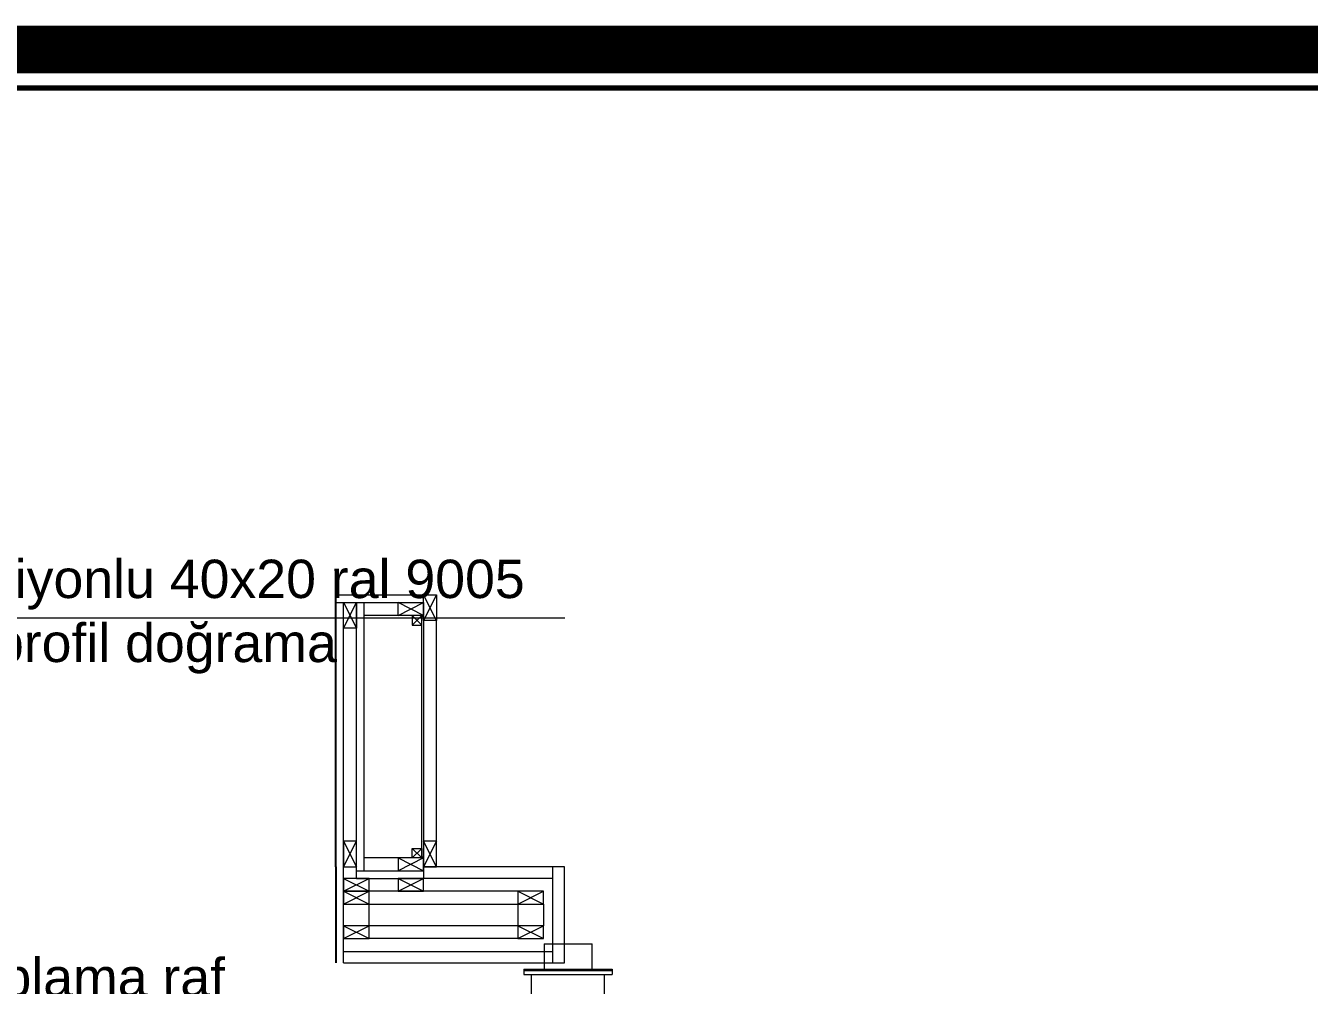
# Model space of a CAD drawing. Header units: millimetres. Extents: x 54215 to 67697, y 23496 to 56611.
# Drawn here: x 57917.3 to 58117.8, y 31265.1 to 31415.1 of the extents above; entities that cross this region are included whole.
import ezdxf

# ---------------------------------------------------------------- set-up
doc = ezdxf.new("R2010")
doc.units = ezdxf.units.MM
doc.layers.add('0 rölöve', color=7, linetype='Continuous', true_color=0xf1380e)
doc.layers.add('no3_ahsap kesit on', color=7, linetype='Continuous', lineweight=20, true_color=0xfca103)
doc.layers.add('no3_alçıpan kesit', color=7, linetype='Continuous', lineweight=20, true_color=0xf5003d)
for name, color, linetype, lineweight in [('no3_cam kesit arka', 141, 'Continuous', 18), ('no3_duvar kaplama', 8, 'Continuous', 0), ('no3_kutu profil gorunus', 8, 'Continuous', 0), ('no3_kutuprofil kesit', 74, 'Continuous', 18), ('no3_lejand', 255, 'Continuous', 13), ('no3_paslanmaz gorunus on', 163, 'Continuous', 15), ('no3_yazı duvar', 152, 'Continuous', 0)]:
    doc.layers.add(name, color=color, linetype=linetype, lineweight=lineweight)
doc.styles.get("Standard").update_dxf_attribs({"font": 'arial.ttf'})

# ---------------------------------------------------------------- blocks, each defined once
blk = doc.blocks.new('ASFH8LO')
at = {"layer": 'no3_paslanmaz gorunus on'}
for p, q in [((9343.21, 2485), (9343.21, 2481)), ((9343.21, 2485), (9346.96, 2485)), ((9346.96, 2485), (9350.71, 2485)), ((9350.71, 2481), (9350.71, 2485)), ((9340.06, 2481), (9340.06, 2480.8)), ((9340.06, 2481), (9353.86, 2481)), ((9353.86, 2481), (9353.86, 2480.8)), ((9340.06, 2480.8), (9353.86, 2480.8)), ((9340.06, 2480.8), (9340.06, 2480.2)), ((9340.06, 2480.8), (9353.86, 2480.8)), ((9340.06, 2480.2), (9353.86, 2480.2)), ((9341.26, 2476.59), (9341.26, 2480.2)), ((9352.66, 2476.59), (9352.66, 2480.2)), ((9353.86, 2480.8), (9353.86, 2480.2))]:
    blk.add_line(p, q, dxfattribs=at)

msp = doc.modelspace()

# ---------------------------------------------------------------- linework, layer by layer
at = {"layer": '0 rölöve'}
for q in [(57965.77, 31326.154), (57965.77, 31268.654)]:
    msp.add_line((57965.77, 31283.654), q, dxfattribs=at)
at = {"layer": 'no3_ahsap kesit on'}
for p, q in [((58001.47, 31283.654), (57979.47, 31283.654)), ((57979.47, 31283.654), (57979.47, 31281.854)), ((57999.67, 31268.654), (57999.67, 31283.654)), ((58001.47, 31268.654), (58001.47, 31283.654)), ((57999.67, 31281.854), (57979.47, 31281.854))]:
    msp.add_line(p, q, dxfattribs=at)
for points in [[(57966.97, 31268.654), (58001.47, 31268.654), (58001.47, 31283.654)], [(57966.97, 31270.454), (57999.67, 31270.454), (57999.67, 31283.654)]]:
    msp.add_lwpolyline(points, dxfattribs=at)
at = {"layer": 'no3_alçıpan kesit'}
for p, q in [((57965.77, 31268.654), (57965.77, 31326.154)), ((57965.77, 31326.154), (57979.47, 31326.154)), ((57965.77, 31324.954), (57979.47, 31324.954)), ((57966.97, 31268.654), (57966.97, 31324.954)), ((57968.97, 31281.854), (57968.97, 31324.954)), ((57970.17, 31283.054), (57970.17, 31324.954)), ((57968.97, 31283.054), (57979.47, 31283.054)), ((57968.97, 31281.854), (57979.47, 31281.854))]:
    msp.add_line(p, q, dxfattribs=at)
at = {"layer": 'no3_cam kesit arka'}
msp.add_lwpolyline([(57979.47, 31322.854), (57979.47, 31285.154), (57979.17, 31285.154), (57979.17, 31322.854)], close=True, dxfattribs=at)
at = {"layer": 'no3_duvar kaplama'}
for p, q in [((57975.47, 31322.954), (57970.17, 31322.954)), ((57981.47, 31287.654), (57981.47, 31322.154)), ((57975.47, 31285.054), (57970.17, 31285.054))]:
    msp.add_line(p, q, dxfattribs=at)
at = {"layer": 'no3_kutu profil gorunus'}
for p, q in [((57994.17, 31279.854), (57970.97, 31279.854)), ((57998.17, 31277.854), (57998.17, 31274.454)), ((57994.17, 31272.454), (57970.97, 31272.454))]:
    msp.add_line(p, q, dxfattribs=at)
msp.add_lwpolyline([(57994.17, 31277.854), (57994.17, 31274.454), (57970.97, 31274.454), (57970.97, 31277.854)], close=True, dxfattribs=at)
at = {"layer": 'no3_kutuprofil kesit'}
for p, q in [((57966.97, 31324.954), (57968.97, 31320.954)), ((57966.97, 31320.954), (57968.97, 31324.954)), ((57975.47, 31322.954), (57979.47, 31324.954)), ((57979.47, 31322.954), (57975.47, 31324.954)), ((57981.47, 31322.154), (57979.47, 31326.154)), ((57981.47, 31326.154), (57979.47, 31322.154)), ((57979.17, 31322.954), (57977.67, 31321.454)), ((57977.67, 31322.954), (57979.17, 31321.454)), ((57966.97, 31283.654), (57968.97, 31287.654)), ((57966.97, 31287.654), (57968.97, 31283.654)), ((57981.47, 31287.654), (57979.47, 31283.654)), ((57981.47, 31283.654), (57979.47, 31287.654)), ((57975.47, 31285.054), (57979.47, 31283.054)), ((57979.47, 31285.054), (57975.47, 31283.054)), ((57979.17, 31285.054), (57977.67, 31286.554)), ((57977.67, 31285.054), (57979.17, 31286.554)), ((57966.97, 31281.854), (57970.97, 31279.854)), ((57966.97, 31279.854), (57970.97, 31281.854)), ((57975.47, 31281.854), (57979.47, 31279.854)), ((57975.47, 31279.854), (57979.47, 31281.854)), ((57966.97, 31279.854), (57970.97, 31277.854)), ((57966.97, 31277.854), (57970.97, 31279.854)), ((57994.17, 31279.854), (57998.17, 31277.854)), ((57994.17, 31277.854), (57998.17, 31279.854)), ((57966.97, 31274.454), (57970.97, 31272.454)), ((57966.97, 31272.454), (57970.97, 31274.454)), ((57994.17, 31274.454), (57998.17, 31272.454)), ((57994.17, 31272.454), (57998.17, 31274.454))]:
    msp.add_line(p, q, dxfattribs=at)
for points in [[(57968.97, 31320.954), (57966.97, 31320.954), (57966.97, 31324.954), (57968.97, 31324.954)], [(57979.47, 31324.954), (57979.47, 31322.954), (57975.47, 31322.954), (57975.47, 31324.954)], [(57979.47, 31326.154), (57981.47, 31326.154), (57981.47, 31322.154), (57979.47, 31322.154)], [(57979.17, 31322.954), (57977.67, 31322.954), (57977.67, 31321.454), (57979.17, 31321.454)], [(57968.97, 31287.654), (57966.97, 31287.654), (57966.97, 31283.654), (57968.97, 31283.654)], [(57979.47, 31283.654), (57981.47, 31283.654), (57981.47, 31287.654), (57979.47, 31287.654)], [(57979.47, 31283.054), (57979.47, 31285.054), (57975.47, 31285.054), (57975.47, 31283.054)], [(57979.17, 31285.054), (57977.67, 31285.054), (57977.67, 31286.554), (57979.17, 31286.554)], [(57966.97, 31281.854), (57966.97, 31279.854), (57970.97, 31279.854), (57970.97, 31281.854)], [(57975.47, 31281.854), (57975.47, 31279.854), (57979.47, 31279.854), (57979.47, 31281.854)], [(57966.97, 31279.854), (57966.97, 31277.854), (57970.97, 31277.854), (57970.97, 31279.854)], [(57994.17, 31279.854), (57994.17, 31277.854), (57998.17, 31277.854), (57998.17, 31279.854)], [(57966.97, 31274.454), (57966.97, 31272.454), (57970.97, 31272.454), (57970.97, 31274.454)], [(57994.17, 31274.454), (57994.17, 31272.454), (57998.17, 31272.454), (57998.17, 31274.454)]]:
    msp.add_lwpolyline(points, close=True, dxfattribs=at)
at = {"layer": 'no3_lejand', "color": 1, "const_width": 7.466}
msp.add_lwpolyline([(58460.835, 30831.403), (57024.058, 30831.403), (57024.058, 31411.403), (58460.835, 31411.403), (58460.835, 31095.784, -0.4142136), (58450.8, 31085.749), (58299.278, 31085.749, 0.4142136), (58295.264, 31081.735), (58295.264, 30984.2, 0.4142136), (58299.278, 30980.186), (58450.8, 30980.186, -0.4142136), (58460.835, 30970.152), (58460.835, 30831.403)], format="xyb", dxfattribs=at)
at = {"layer": 'no3_lejand', "color": 252, "const_width": 0.854}
msp.add_lwpolyline([(58454.814, 31095.784, -0.4142136), (58450.8, 31091.77), (58299.278, 31091.77, 0.4142136), (58289.243, 31081.735), (58289.243, 30984.2, 0.4142136), (58299.278, 30974.166), (58450.8, 30974.166, -0.4142136), (58454.814, 30970.152), (58454.814, 30837.424), (57030.078, 30837.424), (57030.078, 31405.382), (58454.814, 31405.382), (58454.814, 31095.784)], format="xyb", dxfattribs=at)
at = {"layer": 'no3_yazı duvar'}
msp.add_lwpolyline([(57742.483, 31270.964), (57865.409, 31322.599), (58001.511, 31322.599)], dxfattribs=at)

# ---------------------------------------------------------------- block references
msp.add_blockref('ASFH8LO', (48655.069, 28786.648))

# ---------------------------------------------------------------- texts
at = {"layer": 'no3_yazı duvar', "char_height": 6, "attachment_point": 1}
for s, insert, width in [('içi konstrüksiyonlu 40x20 ral 9005 boyalı kutu profil doğrama', (57869.474, 31331.67), 143.81258), ('18mm mdf üzeri açık ceviz kaplama raf', (57803.126, 31269.39), 174.72031)]:
    msp.add_mtext(s, dxfattribs=dict(at, insert=insert, width=width))

doc.saveas('drawing.dxf')
